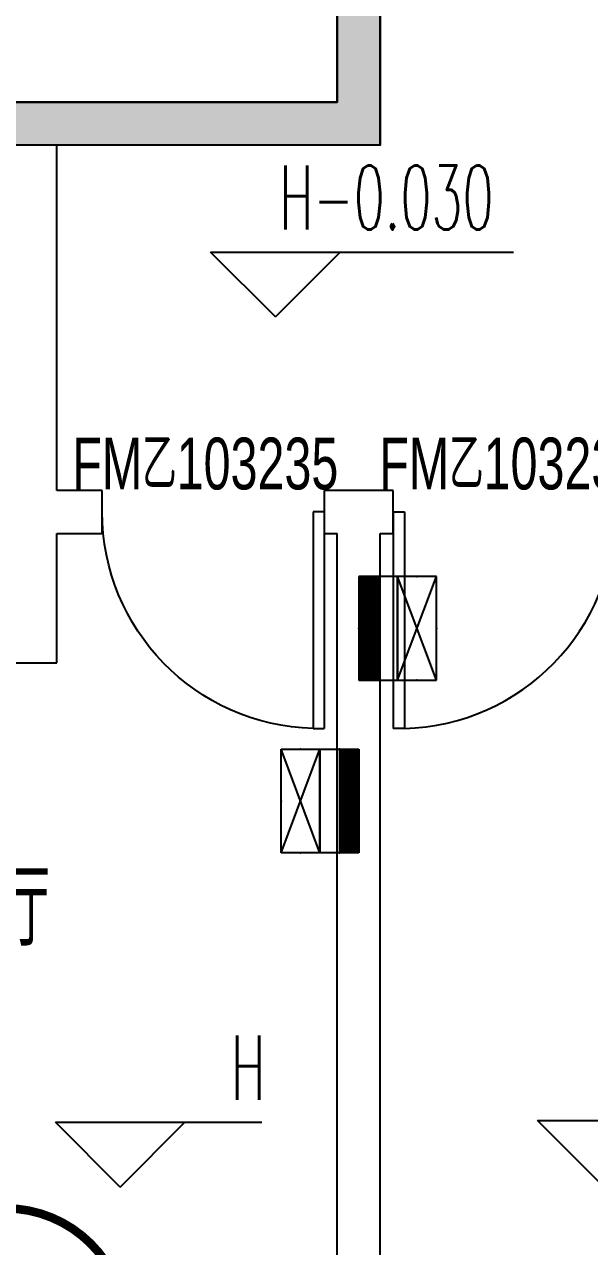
# Model space of a CAD drawing. Header units: millimetres. Extents: x -235126 to 312941, y -228449 to 114042.
# Drawn here: x -103046 to -100426, y -148543 to -142876 of the extents above; entities that cross this region are included whole.
import ezdxf
from ezdxf.enums import TextEntityAlignment as Align
from ezdxf.lldxf.tags import DXFTag

# ---------------------------------------------------------------- set-up
doc = ezdxf.new("R2010")
doc.units = ezdxf.units.MM
doc.header["$LTSCALE"] = 800
for name, color, linetype in [('_WALL', 6, 'Continuous'), ('b景森a-标高', 131, 'Continuous'), ('EQUIP-照明', 3, 'Continuous'), ('FF-DOOR-门扇', 2, 'Continuous'), ('f景森a-房名', 61, 'Continuous'), ('f景森a-符号', 125, 'Continuous'), ('m景森a-门窗', 2, 'Continuous'), ('m景森a-门窗编号', 51, 'Continuous'), ('t景森a-砼', 6, 'Continuous'), ('WALL', 4, 'Continuous')]:
    doc.layers.add(name, color=color, linetype=linetype)
doc.styles.add('2015-04_17_青苹果D户型$0$_TCH_L', font='complex_.ttf', dxfattribs={"bigfont": 'GBCBIG'})
doc.styles.add('_TCH_DIM', font='TXT', dxfattribs={"width": 0.65, "bigfont": 'HZTXT'})
doc.styles.add('景森尺寸字体', font='景森细字型.SHX', dxfattribs={"width": 0.7, "bigfont": '景森汉字.shx'})
doc.styles.add('景森细字体', font='景森细字型.SHX', dxfattribs={"width": 0.85, "bigfont": '景森汉字.shx'})
tags = doc.linetypes.add('HIDDEN2', pattern=[0.1875, 0.125, -0.0625]).pattern_tags.tags
tags[6:7] = [DXFTag(74, 4), DXFTag(75, 0), DXFTag(340, '0'), DXFTag(46, 1.0), DXFTag(50, 0.0), DXFTag(44, 0.0), DXFTag(45, 0.0)]
tags[4:5] = [DXFTag(74, 4), DXFTag(75, 0), DXFTag(340, '0'), DXFTag(46, 1.0), DXFTag(50, 0.0), DXFTag(44, 0.0), DXFTag(45, 0.0)]

# ---------------------------------------------------------------- blocks, each defined once
blk = doc.blocks.new('景森门窗编号01')
at = {"layer": 'm景森a-门窗编号', "style": '景森尺寸字体', "width": 0.7}
blk.add_attdef('门窗编号', text='', height=2.4, dxfattribs=at).set_placement((0, 0), align=Align.MIDDLE)
blk = doc.blocks.new('*X166')
at = {"color": 0}
for p, q in [((-250, 32.8), (-182.8, 100)), ((-250, 68.2), (-218.2, 100)), ((-247.5, 0), (-147.5, 100)), ((-212.1, 0), (-112.1, 100)), ((-176.8, 0), (-76.8, 100)), ((-141.4, 0), (-41.4, 100)), ((-106.1, 0), (-6.1, 100)), ((-70.7, 0), (29.3, 100)), ((-35.4, 0), (64.6, 100)), ((0, 0), (100, 100)), ((35.4, 0), (135.4, 100)), ((70.7, 0), (170.7, 100)), ((106.1, 0), (206.1, 100)), ((141.4, 0), (241.4, 100)), ((176.8, 0), (250, 73.2)), ((212.1, 0), (250, 37.9)), ((247.5, 0), (250, 2.5))]:
    blk.add_line(p, q, dxfattribs=at)
blk = doc.blocks.new('2015-04_17_青苹果D户型$0$$EQUIP')
for p, q in [((0.75, 0.6), (-0.75, 0.6)), ((-0.75, 0.6), (-0.75, 0)), ((0.75, 0), (0.75, 0.6)), ((-0.75, 0.3), (0.75, 0.3)), ((-0.75, 0), (0.75, 0))]:
    blk.add_line(p, q)
at = {"color": 0}
for p, q in [((-0.75, 0.099), (-0.549, 0.3)), ((-0.75, 0.205), (-0.655, 0.3)), ((-0.742, 0), (-0.442, 0.3)), ((-0.636, 0), (-0.336, 0.3)), ((-0.53, 0), (-0.23, 0.3)), ((-0.424, 0), (-0.124, 0.3)), ((-0.318, 0), (-0.018, 0.3)), ((-0.212, 0), (0.088, 0.3)), ((-0.106, 0), (0.194, 0.3)), ((0, 0), (0.3, 0.3)), ((0.106, 0), (0.406, 0.3)), ((0.212, 0), (0.512, 0.3)), ((0.318, 0), (0.618, 0.3)), ((0.424, 0), (0.724, 0.3)), ((0.53, 0), (0.75, 0.22)), ((0.636, 0), (0.75, 0.114)), ((0.742, 0), (0.75, 0.008))]:
    blk.add_line(p, q, dxfattribs=at)
at = {"const_width": 0.3}
blk.add_lwpolyline([(-0.75, 0.15), (0.75, 0.15)], dxfattribs=at)
for p in [(0, 0.6), (-0.75, 0.3), (0.75, 0.3), (0, 0)]:
    blk.add_point(p)
at = {"xscale": 0.00300000000061118, "yscale": 0.00300000000061118, "zscale": 0.00300000000061118}
blk.add_blockref('*X166', (0, 0), dxfattribs=at)
at = {"style": '2015-04_17_青苹果D户型$0$_TCH_L', "flags": 9}
blk.add_attdef('A', (0, 0), '', height=0.00002, dxfattribs=at)
blk = doc.blocks.new('2015-04_17_青苹果D户型$0$$EQUI0')
for p, q in [((-0.75, 0), (0.75, 0.6)), ((-0.75, 0.6), (0.75, 0)), ((0.75, 0.6), (-0.75, 0.6)), ((-0.75, 0.6), (-0.75, 0)), ((0.75, 0), (0.75, 0.6)), ((-0.75, 0), (0.75, 0))]:
    blk.add_line(p, q)
for p in [(0, 0.6), (-0.75, 0.3), (0.75, 0.3), (0, 0)]:
    blk.add_point(p)
at = {"style": '2015-04_17_青苹果D户型$0$_TCH_L', "flags": 9}
blk.add_attdef('A', (0, 0), '', height=0.00002, dxfattribs=at)
blk = doc.blocks.new('$DorLib2D$00000001')
at = {"layer": 'FF-DOOR-门扇'}
for p, q in [((0.45, 0.975), (0.5, 0.975)), ((0.45, 0), (0.45, 0.975)), ((0.5, 0), (0.5, 0.975)), ((0.5, 0), (0.45, 0))]:
    blk.add_line(p, q, dxfattribs=at)
at = {"layer": 'FF-DOOR-门扇', "color": 8, "linetype": 'HIDDEN2'}
blk.add_arc((0.475, 0), 0.975, 91.4693, 180, dxfattribs=at)
blk = doc.blocks.new('1T4标准层墙柱布置图')
at = {"layer": 't景森a-砼'}
h = blk.add_hatch(color=8, dxfattribs=at)
h.dxf.hatch_style = 1
h.paths.add_polyline_path([(-126240.1, -13402.6), (-126440.1, -13402.6), (-126440.1, -15602.6), (-125740.1, -15602.6), (-125740.1, -15402.6), (-126240.1, -15402.6)])
h.paths.add_polyline_path([(-130240.1, -12502.6), (-130440.1, -12502.6), (-130440.1, -15602.6), (-129840.1, -15602.6), (-129840.1, -15402.6), (-130240.1, -15402.6)])
h.paths.add_polyline_path([(-147679.8, 2427.2), (-147467.7, 2215.1), (-149589, 93.8), (-149730.4, 235.2), (-148174.8, 1790.8), (-148245.5, 1861.5)])
h.paths.add_polyline_path([(-140608.8, -8886.5), (-138628.9, -6906.6), (-139053.1, -6482.3), (-138911.7, -6340.9), (-138346, -6906.6), (-139142, -7702.6), (-134260.1, -7702.6), (-134260.1, -7902.6), (-139342, -7902.6), (-140467.4, -9027.9)])
h.paths.add_polyline_path([(-141640.1, -10117.9), (-142022.9, -9735), (-142164.4, -9876.4), (-141881.5, -10159.3), (-142871.5, -11149.3), (-142730.1, -11290.7), (-141940.1, -10500.7), (-141640.1, -10500.7)])
h.paths.add_polyline_path([(-135040.1, -26302.6), (-135040.1, -24102.6), (-135240.1, -24102.6), (-135240.1, -25602.6), (-135340.1, -25602.6), (-135340.1, -26302.6)])
h.paths.add_polyline_path([(-148440.1, -26302.6), (-148440.1, -24102.6), (-148240.1, -24102.6), (-148240.1, -25602.6), (-148140.1, -25602.6), (-148140.1, -26302.6)])
h.paths.add_polyline_path([(-141840.1, -14902.6), (-141640.1, -14902.6), (-141640.1, -15702.6), (-146140.1, -15702.6), (-146140.1, -15502.6), (-141840.1, -15502.6)])
h.paths.add_polyline_path([(-145063.5, -47.6), (-144639.2, -471.9), (-144851.4, -684), (-145134.2, -401.2), (-147114.1, -2381.1), (-147255.5, -2239.7)])
h.paths.add_polyline_path([(-138040.1, -17302.6), (-138040.1, -20452.6), (-137840.1, -20452.6), (-137840.1, -17502.6), (-137340.1, -17502.6), (-137340.1, -17302.6)])
h.paths.add_polyline_path([(-133790.1, -17502.6), (-136540.1, -17502.6), (-136540.1, -17302.6), (-133790.1, -17302.6)])
h.paths.add_polyline_path([(-131640.1, -26302.6), (-131640.1, -23052.6), (-131440.1, -23052.6), (-131440.1, -25502.6), (-131340.1, -25502.6), (-131340.1, -26302.6)])
h.paths.add_polyline_path([(-153760.9, -4078.2), (-153973, -3866), (-153407.4, -3300.3), (-153336.6, -3371), (-150508.2, -542.6), (-150366.8, -684)])
h.paths.add_polyline_path([(-149765.8, -8073.3), (-148846.5, -8992.6), (-148705.1, -8851.1), (-149094, -8462.2), (-147750.5, -7118.7), (-147891.9, -6977.3), (-149235.4, -8320.8), (-149624.3, -7931.9)])
h.paths.add_polyline_path([(-133990.1, -19152.6), (-133990.1, -20452.6), (-133790.1, -20452.6), (-133790.1, -19352.6), (-133190.1, -19352.6), (-133190.1, -19152.6)])
h.paths.add_polyline_path([(-142447.2, -2805.4), (-141740.1, -3512.5), (-141881.5, -3653.9), (-142164.4, -3371.1), (-144144.3, -5351), (-144285.7, -5209.5), (-142305.8, -3229.6), (-142588.6, -2946.8)])
h.paths.add_polyline_path([(-149164.7, -4148.9), (-151498.2, -6482.3), (-151038.5, -6941.9), (-150826.4, -6729.8), (-151144.6, -6411.6), (-149023.3, -4290.3)])
h.paths.add_polyline_path([(-132740.1, -7302.6), (-131990.1, -7302.6), (-131990.1, -7502.6), (-132540.1, -7502.6), (-132540.1, -10602.6), (-132740.1, -10602.6)])
h.paths.add_polyline_path([(-132340.1, -13302.6), (-132740.1, -13302.6), (-132740.1, -12502.6), (-132340.1, -12502.6)])
h.paths.add_polyline_path([(-142240.1, -25202.6), (-141240.1, -25202.6), (-141240.1, -25002.6), (-141640.1, -25002.6), (-141640.1, -23052.6), (-141840.1, -23052.6), (-141840.1, -25002.6), (-142240.1, -25002.6)])
h.paths.add_polyline_path([(-137840.1, -25202.6), (-137840.1, -23052.6), (-138040.1, -23052.6), (-138040.1, -25002.6), (-138540.1, -25002.6), (-138540.1, -25202.6)])
h.paths.add_polyline_path([(-145640.1, -25202.6), (-145640.1, -23052.6), (-145440.1, -23052.6), (-145440.1, -25002.6), (-144940.1, -25002.6), (-144940.1, -25202.6)])
h.paths.add_polyline_path([(-151840.1, -26302.6), (-151840.1, -23052.6), (-152040.1, -23052.6), (-152040.1, -25502.6), (-152140.1, -25502.6), (-152140.1, -26302.6)])
h.paths.add_polyline_path([(-146265.6, -11573.5), (-143225, -8532.9), (-143366.4, -8391.5), (-146265.6, -11290.7), (-146795.9, -10760.3), (-146937.3, -10901.7)])
h.paths.add_polyline_path([(-127240.1, -7302.6), (-127240.1, -10602.6), (-127440.1, -10602.6), (-127440.1, -7502.6), (-127940.1, -7502.6), (-127940.1, -7302.6)])
h.paths.add_polyline_path([(-149440.1, -21552.6), (-152040.1, -21552.6), (-152040.1, -22102.6), (-151840.1, -22102.6), (-151840.1, -21752.6), (-149440.1, -21752.6)])
h.paths.add_polyline_path([(-134260.1, -10602.6), (-138820.1, -10602.6), (-138820.1, -10402.6), (-134260.1, -10402.6)])
h.paths.add_polyline_path([(-149690.1, -17502.6), (-146940.1, -17502.6), (-146940.1, -17302.6), (-149690.1, -17302.6)])
h.paths.add_polyline_path([(-149490.1, -19152.6), (-149490.1, -20452.6), (-149690.1, -20452.6), (-149690.1, -19352.6), (-150290.1, -19352.6), (-150290.1, -19152.6)])
h.paths.add_polyline_path([(-131440.1, -22102.6), (-131440.1, -21552.6), (-134040.1, -21552.6), (-134040.1, -21752.6), (-131640.1, -21752.6), (-131640.1, -22102.6)])
h.paths.add_polyline_path([(-123940.1, -15402.6), (-123940.1, -15602.6), (-123440.1, -15602.6), (-123440.1, -13902.6), (-123640.1, -13902.6), (-123640.1, -15402.6)])
h.paths.add_polyline_path([(-145440.1, -17302.6), (-145440.1, -20452.6), (-145640.1, -20452.6), (-145640.1, -17502.6), (-146140.1, -17502.6), (-146140.1, -17302.6)])
h.paths.add_polyline_path([(-139440.1, -15702.6), (-134640.1, -15702.6), (-134640.1, -13102.6), (-135340.1, -13102.6), (-135340.1, -13302.6), (-134840.1, -13302.6), (-134840.1, -15502.6), (-139240.1, -15502.6), (-139240.1, -13302.6), (-138740.1, -13302.6), (-138740.1, -13102.6), (-139440.1, -13102.6)])
h.paths.add_polyline_path([(-119840.1, -8402.6), (-120440.1, -8402.6), (-120440.1, -8602.6), (-120040.1, -8602.6), (-120040.1, -10602.6), (-119840.1, -10602.6)])
h.paths.add_polyline_path([(-122140.1, -7302.6), (-122440.1, -7302.6), (-122440.1, -10602.6), (-122240.1, -10602.6), (-122240.1, -8102.6), (-122140.1, -8102.6)])
h.paths.add_polyline_path([(-119840.1, -11702.6), (-120040.1, -11702.6), (-120040.1, -15002.6), (-119840.1, -15002.6)])
at = {"layer": '_WALL', "linetype": 'ByBlock'}
blk.add_lwpolyline([(-141840.1, -14902.6), (-141640.1, -14902.6), (-141640.1, -15702.6), (-146140.1, -15702.6), (-146140.1, -15502.6), (-141840.1, -15502.6), (-141840.1, -14902.6)], dxfattribs=at)

msp = doc.modelspace()

# ---------------------------------------------------------------- linework, layer by layer
at = {"layer": 'b景森a-标高'}
for p, q in [((-101883.1, -144232.7), (-102183.1, -143932.7)), ((-102183.1, -143932.7), (-100779.1, -143932.7)), ((-101883.1, -144232.7), (-101583.1, -143932.7)), ((-100367.2, -148259.2), (-100667.2, -147959.2)), ((-100667.2, -147959.2), (-99711.6, -147959.2)), ((-102602.2, -148267.1), (-102902.2, -147967.1)), ((-102902.2, -147967.1), (-101946.5, -147967.1)), ((-102602.2, -148267.1), (-102302.2, -147967.1))]:
    msp.add_line(p, q, dxfattribs=at)
at = {"layer": 'f景森a-符号', "const_width": 40}
msp.add_lwpolyline([(-102575, -148925.9, 1), (-103695, -148925.9, 1)], format="xyb", close=True, dxfattribs=at)
at = {"layer": 'WALL'}
for p, q in [((-101596.5, -142636.6), (-101596.5, -143236.6)), ((-101396.5, -143436.6), (-101396.5, -142636.6)), ((-102996.5, -143236.6), (-105796.5, -143236.6)), ((-101596.5, -143236.6), (-102996.5, -143236.6)), ((-101396.5, -143436.6), (-102896.5, -143436.6)), ((-102896.5, -145036.6), (-102896.5, -143436.6)), ((-102686.5, -145036.6), (-102896.5, -145036.6)), ((-102686.5, -145236.6), (-102686.5, -145036.6)), ((-101496.5, -145036.6), (-101656.5, -145036.6)), ((-101656.5, -145036.6), (-101656.5, -145236.6)), ((-101336.5, -145036.6), (-101496.5, -145036.6)), ((-101336.5, -145236.6), (-101336.5, -145036.6)), ((-102896.5, -145836.6), (-102896.5, -145236.6)), ((-102896.5, -145236.6), (-102686.5, -145236.6)), ((-101656.5, -145236.6), (-101596.5, -145236.6)), ((-101596.5, -152736.6), (-101596.5, -145236.6)), ((-101396.5, -145236.6), (-101336.5, -145236.6)), ((-101396.5, -152736.6), (-101396.5, -145236.6)), ((-103546.5, -145836.6), (-102896.5, -145836.6))]:
    msp.add_line(p, q, dxfattribs=at)

# ---------------------------------------------------------------- block references
at = {"layer": '_WALL'}
msp.add_blockref('1T4标准层墙柱布置图', (40243.6, -127734), dxfattribs=at)
at = {"layer": 'EQUIP-照明', "extrusion": (0, 0, -1), "yscale": 300, "zscale": -336}
for name, p, xscale, rotation in [('2015-04_17_青苹果D户型$0$$EQUIP', (101496.5, -145676.6), -320.00004, 90), ('2015-04_17_青苹果D户型$0$$EQUI0', (101136.5, -145676.6), -320.0000399999999, 270), ('2015-04_17_青苹果D户型$0$$EQUIP', (101496.5, -146477.4), 320.0000399999999, 270), ('2015-04_17_青苹果D户型$0$$EQUI0', (101856.5, -146477.4), 320.00004, 90)]:
    msp.add_blockref(name, p, dxfattribs=dict(at, xscale=xscale, rotation=rotation))
at = {"layer": 'm景森a-门窗', "yscale": 1030, "zscale": 200}
for p, xscale, rotation in [((-102171.5, -145136.6), -1030, 180.0000000000089), ((-100821.5, -145136.6), 1030, 179.9999999948794)]:
    msp.add_blockref('$DorLib2D$00000001', p, dxfattribs=dict(at, xscale=xscale, rotation=rotation))
at = {"layer": 'm景森a-门窗编号', "ltscale": 2, "xscale": 100, "yscale": 100, "zscale": 100}
msp.add_blockref('景森门窗编号01', (-102208, -144912.2), dxfattribs=at).add_auto_attribs({'门窗编号': 'FM乙103235'})
at = {"layer": 'm景森a-门窗编号', "ltscale": 2}
ref = msp.add_blockref('景森门窗编号01', (-100784.9, -144912.2), dxfattribs=dict(at, xscale=-100, yscale=100, zscale=100))
ref.add_attrib('门窗编号', 'FM乙103235', dxfattribs={"height": 240, "style": '景森尺寸字体', "width": 0.7}).set_placement((-100784.9, -144912.2), align=Align.MIDDLE)

# ---------------------------------------------------------------- texts
at = {"layer": 'b景森a-标高', "color": 7, "style": '_TCH_DIM', "width": 0.564706}
for s, p in [('H-0.030', (-101865.1, -143827.7)), ('H', (-102088.5, -147862.1))]:
    msp.add_text(s, height=297.5, dxfattribs=at).set_placement(p)
at = {"layer": 'f景森a-房名', "style": '景森细字体', "width": 0.7}
msp.add_text('餐厅', height=350, dxfattribs=at).set_placement((-103392.7, -147149.2))

doc.saveas('drawing.dxf')
